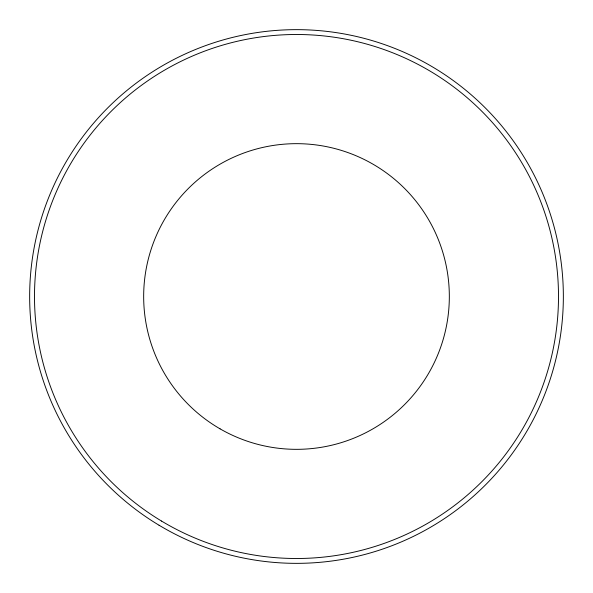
<?xml version="1.0" encoding="UTF-8"?>
<svg xmlns="http://www.w3.org/2000/svg" width="593" height="593" viewBox="0 0 593 593"><rect width="100%" height="100%" fill="white"/><g stroke="black" fill="none" stroke-linecap="round" stroke-linejoin="round"><path stroke-width="0.89" d="M220.085 428.858A152.831 152.831 0 0 0 449.331 296.5A152.831 152.831 0 0 0 220.085 164.142A152.831 152.831 0 0 0 220.085 428.858M159.065 525.235A266.85 266.85 0 0 0 563.313 301.155A266.85 266.85 0 0 0 167.13 63.11A266.85 266.85 0 0 0 159.065 525.235M161.563 521.077A261.995 261.995 0 0 0 558.458 301.074A261.995 261.995 0 0 0 169.479 67.35A261.995 261.995 0 0 0 161.563 521.077"/></g></svg>
